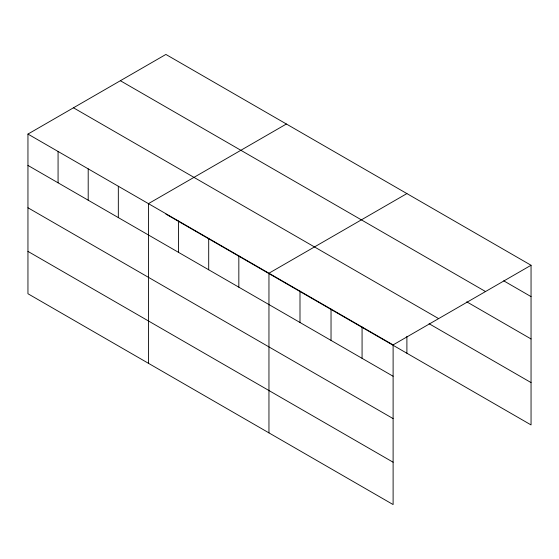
<?xml version="1.0" encoding="UTF-8"?>
<svg xmlns="http://www.w3.org/2000/svg" width="559" height="559" viewBox="0 0 559 559"><rect width="100%" height="100%" fill="white"/><g stroke="black" fill="none" stroke-linecap="round" stroke-linejoin="round"><path stroke-width="0.84" d="M27.95 134.076L393.11 344.896L393.11 504.56L27.95 293.741L27.95 134.076L165.89 54.44L531.05 265.259L531.05 424.924L165.89 214.104M286.39 124.007L148.456 203.644L148.456 363.308M406.896 193.582L268.956 273.218L268.956 432.883M393.11 344.896L531.05 265.259M503.708 280.821L531.05 296.612M120.367 80.72L485.533 291.539M466.758 301.832L531.05 338.957M73.467 107.796L438.633 318.616M429.067 323.703L531.05 382.58M27.95 165.422L393.11 376.249M27.95 207.766L393.11 418.593M27.95 251.396L393.11 462.216M406.896 336.308L406.896 353.246M362.071 326.98L362.071 358.326M331.033 309.057L331.033 340.41M299.994 291.141L299.994 322.487M238.833 255.826L238.833 287.172M208.703 238.434L208.703 269.78M178.58 221.043L178.58 252.388M118.326 186.252L118.326 217.605M88.203 168.86L88.203 200.213M58.073 151.468L58.073 182.814"/></g></svg>
